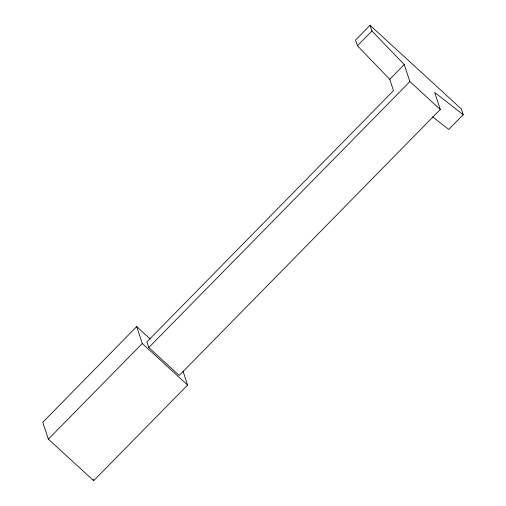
<?xml version="1.0" encoding="UTF-8"?>
<svg xmlns="http://www.w3.org/2000/svg" width="506" height="506" viewBox="0 0 506 506"><rect width="100%" height="100%" fill="white"/><g stroke="black" fill="none" stroke-linecap="round" stroke-linejoin="round"><path stroke-width="0.76" d="M463.218 114.66L461.345 108.98L370.05 25.3L355.554 40.069L357.426 45.749L389.734 79.322L393.491 90.669L146.923 341.86L148.802 347.54L179.232 375.433L440.296 109.473L434.667 92.44L463.218 114.66L448.721 129.428L432.579 116.873M357.426 45.749L371.929 30.974L370.05 25.3M150.048 338.837L136.69 326.591L42.782 422.263L48.374 439.164L93.68 480.7L187.593 385.028L182.976 371.062M389.734 79.322L404.237 64.547L371.929 30.974M48.374 439.164L142.281 343.492L136.69 326.591M148.802 347.54L409.866 81.58L404.237 64.547M409.866 81.58L440.296 109.473M142.281 343.492L187.593 385.028M93.199 479.233L93.68 480.7"/></g></svg>
